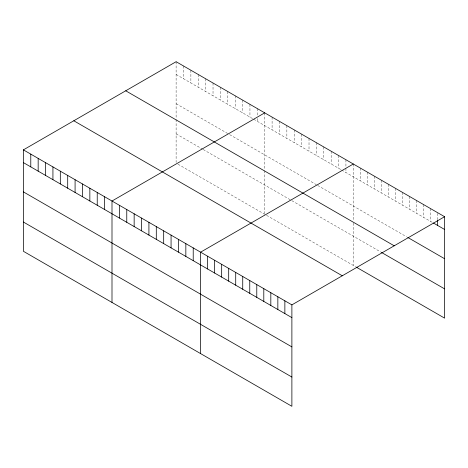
<?xml version="1.0" encoding="UTF-8"?>
<svg xmlns="http://www.w3.org/2000/svg" width="468" height="468" viewBox="0 0 468 468"><rect width="100%" height="100%" fill="white"/><g stroke="black" fill="none" stroke-linecap="round" stroke-linejoin="round"><path stroke-width="0.35" stroke-dasharray="2.34 1.75" d="M176.114 61.7L176.114 118.79M176.114 74.453L253.024 118.86M253.638 119.217L341.008 169.656M341.622 170.013L432.309 222.37M176.114 103.715L227.793 133.555M229.642 134.62L316.397 184.708M317.626 185.422L406.563 236.767M176.114 133.866L202.568 149.14M203.182 149.497L291.172 200.292M291.786 200.649L380.817 252.047M177.957 164.192L264.712 214.28M266.561 215.344L355.657 266.783M437.58 213.361L437.58 219.744M430.554 208.599L430.554 221.358M423.534 204.545L423.534 217.304M416.514 200.491L416.514 213.25M409.488 196.437L409.488 209.196M402.468 192.383L402.468 205.142M395.448 188.329L395.448 201.088M388.422 184.275L388.422 197.034M381.402 180.221L381.402 192.98M374.382 176.167L374.382 188.926M367.357 172.113L367.357 184.872M360.337 168.059L360.337 180.818M353.317 164.005L353.317 220.41M353.317 223.154L353.317 265.432M345.928 159.74L345.928 167.538M345.928 168.246L345.928 172.499M338.545 155.481L338.545 168.234M331.163 151.217L331.163 163.975M323.78 146.952L323.78 159.711M316.397 142.687L316.397 155.446M309.015 138.429L309.015 151.187M301.632 134.164L301.632 146.923M294.249 129.899L294.249 142.658M286.861 125.64L286.861 138.399M279.478 121.376L279.478 134.135M272.095 117.111L272.095 129.87M264.712 112.852L264.712 169.942M264.712 170.627L264.712 213.613M257.33 108.588L257.33 115.678M257.33 118.509L257.33 121.347M249.947 104.323L249.947 117.082M242.564 100.064L242.564 112.823M235.182 95.8L235.182 108.558M227.793 91.535L227.793 104.294M220.41 87.276L220.41 100.035M213.028 83.011L213.028 95.77M205.645 78.747L205.645 91.506M198.262 74.488L198.262 87.241M190.88 70.223L190.88 82.982M183.497 65.959L183.497 78.718M176.114 119.475L176.114 162.46"/><path stroke-width="0.7" d="M23.4 149.865L291.886 304.873L291.886 406.3L23.4 251.293L23.4 149.865L176.114 61.7L444.6 216.707L444.6 318.135L356.242 267.123M264.712 112.852L111.998 201.018L111.998 302.445M353.317 164.005L200.602 252.17L200.602 353.597M291.886 304.873L444.6 216.707M433.479 223.049L444.6 229.466M407.733 237.44L444.6 258.728M125.716 90.792L394.202 245.805M381.402 252.387L444.6 288.873M73.798 120.767L342.284 275.781M23.4 162.624L291.886 317.632M23.4 191.886L291.886 346.893M23.4 222.031L291.886 377.044M437.58 220.451L437.58 225.412M284.866 300.819L284.866 313.578M277.846 296.765L277.846 309.524M270.82 292.711L270.82 305.469M263.8 288.657L263.8 301.415M256.78 284.602L256.78 297.361M249.754 280.548L249.754 293.307M242.734 276.494L242.734 289.253M235.714 272.44L235.714 285.199M228.688 268.386L228.688 281.145M221.668 264.332L221.668 277.091M214.648 260.278L214.648 273.037M207.622 256.224L207.622 268.983M193.22 247.911L193.22 260.664M185.837 243.647L185.837 256.406M178.454 239.382L178.454 252.141M171.066 235.117L171.066 247.876M163.683 230.859L163.683 243.617M156.3 226.594L156.3 239.353M148.918 222.329L148.918 235.088M141.535 218.07L141.535 230.829M134.152 213.806L134.152 226.565M126.769 209.541L126.769 222.3M119.387 205.282L119.387 218.041M104.616 196.753L104.616 209.512M97.233 192.494L97.233 205.253M89.85 188.23L89.85 200.988M82.467 183.965L82.467 196.724M75.085 179.706L75.085 192.465M67.702 175.441L67.702 188.2M60.319 171.177L60.319 183.936M52.931 166.918L52.931 179.671M45.548 162.653L45.548 175.412M38.165 158.389L38.165 171.148M30.783 154.13L30.783 166.883"/></g></svg>
